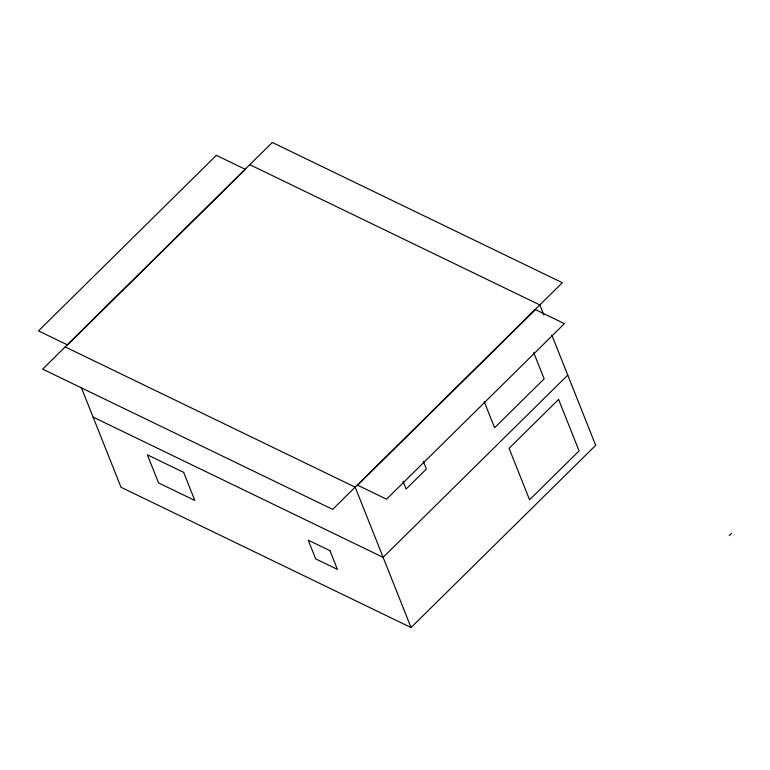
<?xml version="1.0" encoding="UTF-8"?>
<svg xmlns="http://www.w3.org/2000/svg" width="770" height="770" viewBox="0 0 770 770"><rect width="100%" height="100%" fill="white"/><g stroke="black" fill="none" stroke-linecap="round" stroke-linejoin="round"><path stroke-width="1.16" d="M567.75 375.125L383.123 557.345L93.093 417.09M81.562 388.128L121.025 487.285L411.055 627.531L595.682 445.32L551.792 335.017M729.248 535.602L731.5 533.379M249.778 164.684L539.818 304.939L543.812 314.969M65.161 346.904L355.191 487.16L411.055 627.531M533.687 352.583L544.149 378.869L494.619 427.754L484.157 401.468M423.288 461.278L426.378 469.036L406.117 489.037L403.028 481.279M216.37 155.338L38.5 330.888L67.5 344.912L245.37 169.371L216.37 155.338M272.301 142.469L42.648 369.128L332.678 509.374L562.331 282.715L272.301 142.469M535.41 309.617L357.54 485.167L386.54 499.191L564.41 323.641L535.41 309.617M558.606 399.438L509.076 448.323L529.558 499.797L579.088 450.902L558.606 399.438M183.655 472.376L147.397 454.839L158.572 482.915L194.82 500.452L183.655 472.376M329.974 550.685L308.221 540.174L315.671 558.885L337.424 569.405L329.974 550.685"/></g></svg>
